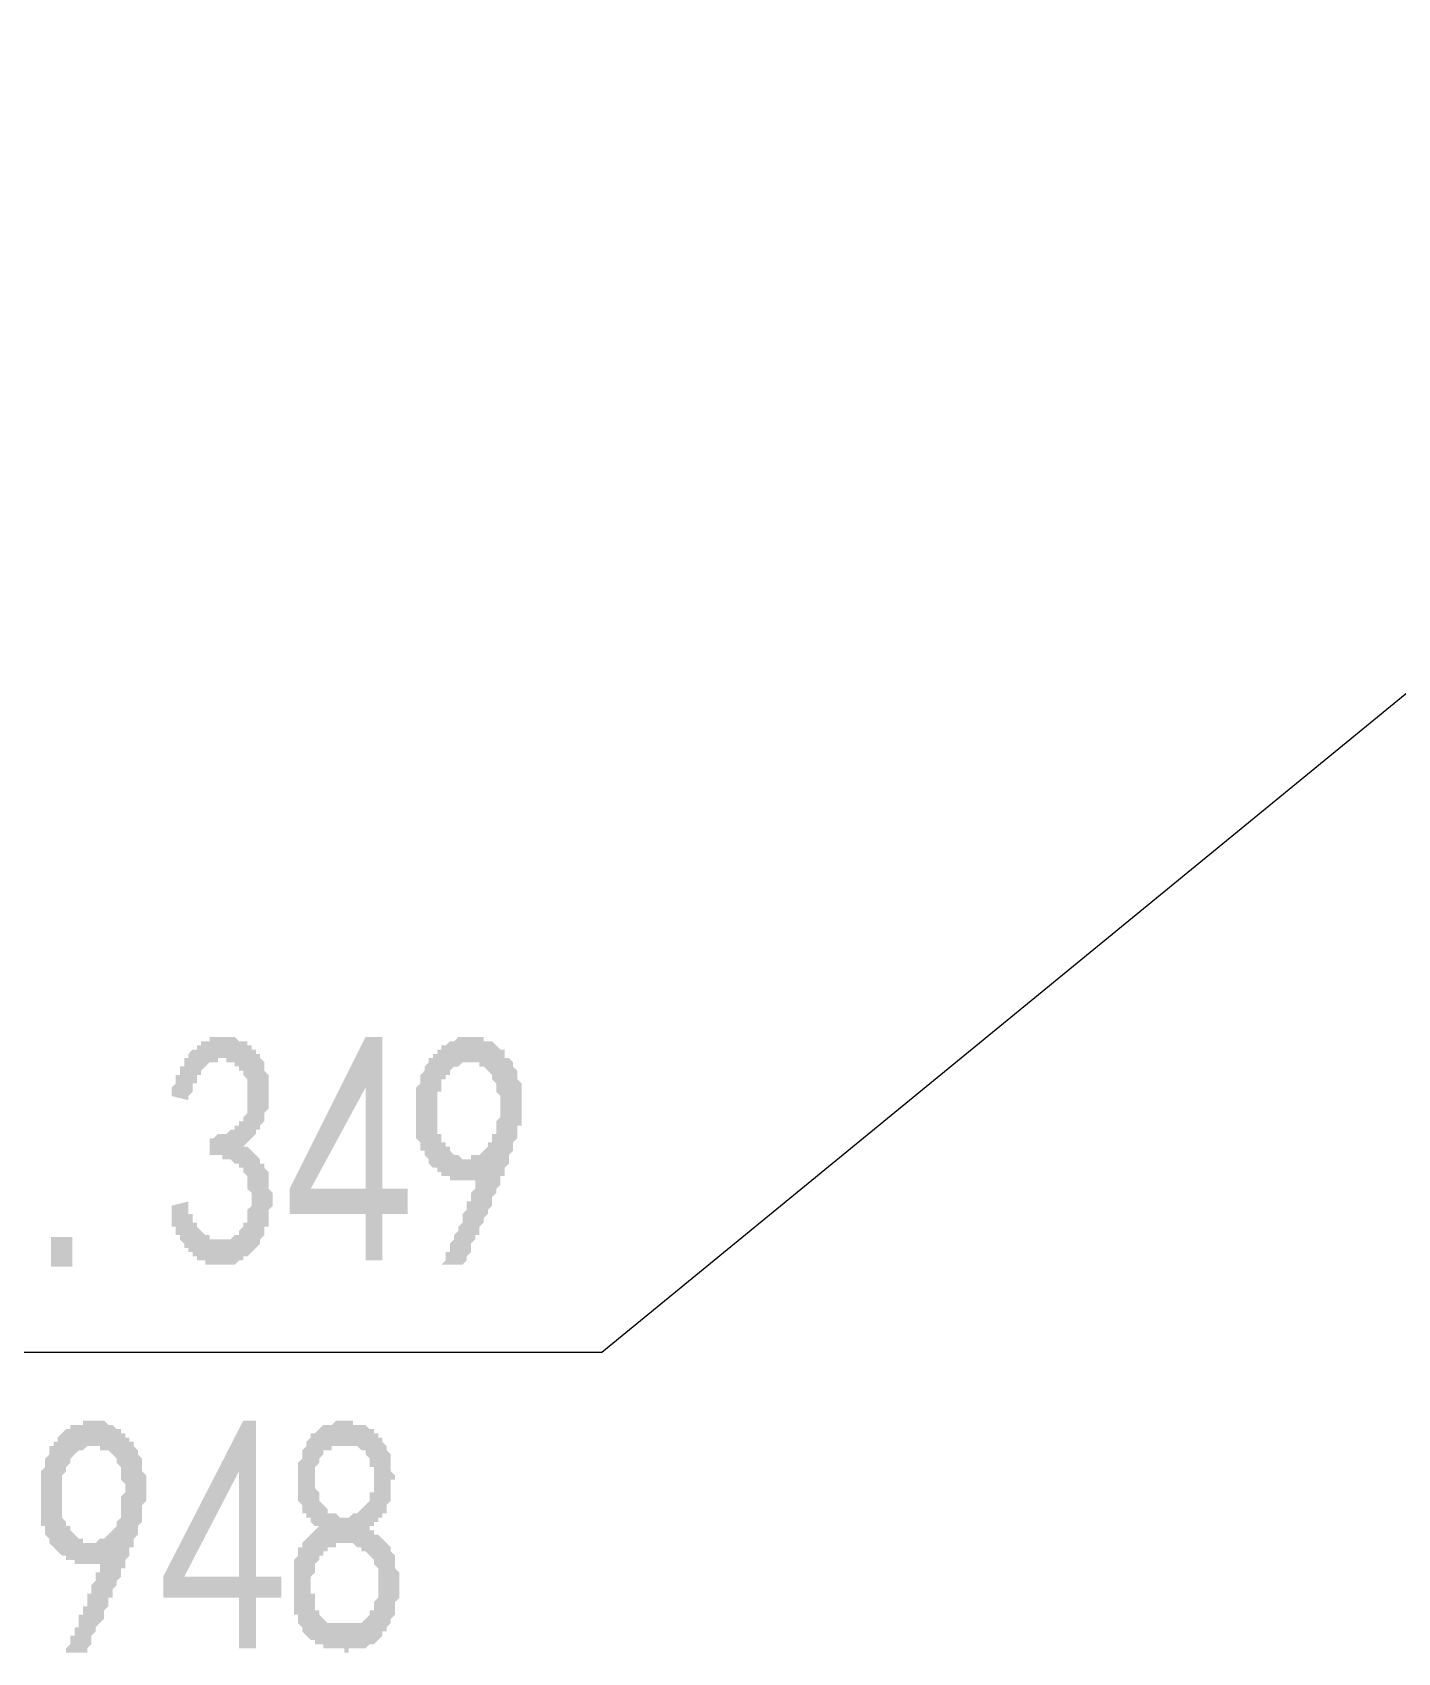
# Model space of a CAD drawing. Header units: millimetres. Extents: x 6156 to 7119, y 3162 to 3647.
# Drawn here: x 6932.96 to 6953.52, y 3474.45 to 3498.85 of the extents above; entities that cross this region are included whole.
import ezdxf

# ---------------------------------------------------------------- set-up
doc = ezdxf.new("R2010")
doc.units = ezdxf.units.MM
doc.layers.add('图层1', color=7, linetype='Continuous')

msp = doc.modelspace()

# ---------------------------------------------------------------- hatches: boundary and pattern name
at = {"layer": '图层1', "transparency": 33554559}
msp.add_hatch(color=256, dxfattribs=at).paths.add_polyline_path([(6935.056, 3481.176), (6935.31, 3481.24), (6935.31, 3481.176), (6935.31, 3481.113), (6935.31, 3481.049), (6935.373, 3481.049), (6935.373, 3480.986), (6935.373, 3480.922), (6935.437, 3480.922), (6935.437, 3480.859), (6935.437, 3480.859), (6935.5, 3480.795), (6935.5, 3480.795), (6935.564, 3480.732), (6935.564, 3480.732), (6935.627, 3480.732), (6935.627, 3480.668), (6935.691, 3480.668), (6935.691, 3480.668), (6935.754, 3480.668), (6935.754, 3480.668), (6935.818, 3480.668), (6935.818, 3480.668), (6935.881, 3480.668), (6935.881, 3480.668), (6935.944, 3480.668), (6935.944, 3480.668), (6936.008, 3480.732), (6936.008, 3480.732), (6936.071, 3480.732), (6936.071, 3480.795), (6936.135, 3480.859), (6936.135, 3480.859), (6936.135, 3480.859), (6936.135, 3480.922), (6936.198, 3480.922), (6936.198, 3480.986), (6936.198, 3481.049), (6936.198, 3481.113), (6936.198, 3481.113), (6936.262, 3481.176), (6936.262, 3481.24), (6936.262, 3481.303), (6936.262, 3481.303), (6936.262, 3481.367), (6936.262, 3481.367), (6936.198, 3481.43), (6936.198, 3481.494), (6936.198, 3481.557), (6936.198, 3481.557), (6936.198, 3481.621), (6936.135, 3481.684), (6936.135, 3481.684), (6936.135, 3481.748), (6936.071, 3481.748), (6936.071, 3481.748), (6936.071, 3481.811), (6936.008, 3481.811), (6936.008, 3481.811), (6935.944, 3481.875), (6935.944, 3481.875), (6935.881, 3481.875), (6935.818, 3481.875), (6935.818, 3481.938), (6935.754, 3481.938), (6935.754, 3481.938), (6935.691, 3481.938), (6935.627, 3481.938), (6935.627, 3482.192), (6935.691, 3482.192), (6935.691, 3482.192), (6935.754, 3482.256), (6935.818, 3482.256), (6935.818, 3482.256), (6935.881, 3482.256), (6935.944, 3482.319), (6935.944, 3482.319), (6936.008, 3482.319), (6936.008, 3482.319), (6936.008, 3482.383), (6936.071, 3482.383), (6936.071, 3482.446), (6936.071, 3482.446), (6936.135, 3482.446), (6936.135, 3482.51), (6936.135, 3482.51), (6936.198, 3482.573), (6936.198, 3482.637), (6936.198, 3482.637), (6936.198, 3482.7), (6936.198, 3482.764), (6936.198, 3482.827), (6936.198, 3482.891), (6936.198, 3482.891), (6936.198, 3482.954), (6936.198, 3483.018), (6936.198, 3483.018), (6936.198, 3483.081), (6936.135, 3483.145), (6936.135, 3483.145), (6936.135, 3483.208), (6936.071, 3483.208), (6936.071, 3483.272), (6936.008, 3483.272), (6936.008, 3483.335), (6936.008, 3483.335), (6935.944, 3483.335), (6935.881, 3483.335), (6935.881, 3483.399), (6935.818, 3483.399), (6935.818, 3483.399), (6935.754, 3483.399), (6935.754, 3483.335), (6935.691, 3483.335), (6935.691, 3483.335), (6935.627, 3483.335), (6935.627, 3483.335), (6935.564, 3483.272), (6935.564, 3483.272), (6935.564, 3483.272), (6935.5, 3483.208), (6935.5, 3483.208), (6935.5, 3483.145), (6935.437, 3483.145), (6935.437, 3483.081), (6935.437, 3483.018), (6935.373, 3483.018), (6935.373, 3482.954), (6935.373, 3482.891), (6935.31, 3482.827), (6935.31, 3482.764), (6935.056, 3482.827), (6935.056, 3482.891), (6935.056, 3482.954), (6935.119, 3483.018), (6935.119, 3483.018), (6935.119, 3483.081), (6935.119, 3483.145), (6935.183, 3483.145), (6935.183, 3483.208), (6935.183, 3483.272), (6935.246, 3483.272), (6935.246, 3483.335), (6935.246, 3483.399), (6935.31, 3483.399), (6935.31, 3483.399), (6935.31, 3483.462), (6935.373, 3483.526), (6935.373, 3483.526), (6935.437, 3483.526), (6935.437, 3483.589), (6935.5, 3483.589), (6935.5, 3483.653), (6935.564, 3483.653), (6935.564, 3483.653), (6935.627, 3483.653), (6935.627, 3483.716), (6935.691, 3483.716), (6935.691, 3483.716), (6935.754, 3483.716), (6935.818, 3483.716), (6935.818, 3483.716), (6935.881, 3483.716), (6935.944, 3483.716), (6935.944, 3483.716), (6936.008, 3483.716), (6936.008, 3483.716), (6936.071, 3483.653), (6936.071, 3483.653), (6936.135, 3483.653), (6936.135, 3483.653), (6936.198, 3483.653), (6936.198, 3483.589), (6936.262, 3483.589), (6936.262, 3483.526), (6936.325, 3483.526), (6936.325, 3483.462), (6936.389, 3483.462), (6936.389, 3483.399), (6936.389, 3483.399), (6936.452, 3483.335), (6936.452, 3483.272), (6936.452, 3483.208), (6936.452, 3483.208), (6936.452, 3483.208), (6936.516, 3483.145), (6936.516, 3483.081), (6936.516, 3483.018), (6936.516, 3483.018), (6936.516, 3482.954), (6936.516, 3482.891), (6936.516, 3482.827), (6936.516, 3482.827), (6936.516, 3482.764), (6936.516, 3482.7), (6936.516, 3482.637), (6936.516, 3482.637), (6936.452, 3482.573), (6936.452, 3482.573), (6936.452, 3482.51), (6936.452, 3482.51), (6936.452, 3482.446), (6936.389, 3482.383), (6936.389, 3482.383), (6936.389, 3482.319), (6936.325, 3482.319), (6936.325, 3482.256), (6936.262, 3482.192), (6936.262, 3482.192), (6936.198, 3482.129), (6936.198, 3482.129), (6936.135, 3482.065), (6936.198, 3482.065), (6936.198, 3482.065), (6936.262, 3482.002), (6936.262, 3482.002), (6936.325, 3481.938), (6936.325, 3481.938), (6936.389, 3481.875), (6936.389, 3481.875), (6936.389, 3481.811), (6936.452, 3481.811), (6936.452, 3481.748), (6936.452, 3481.748), (6936.516, 3481.684), (6936.516, 3481.684), (6936.516, 3481.621), (6936.516, 3481.557), (6936.516, 3481.557), (6936.516, 3481.494), (6936.516, 3481.43), (6936.579, 3481.367), (6936.579, 3481.303), (6936.579, 3481.303), (6936.579, 3481.24), (6936.579, 3481.176), (6936.516, 3481.113), (6936.516, 3481.049), (6936.516, 3481.049), (6936.516, 3480.986), (6936.516, 3480.922), (6936.516, 3480.859), (6936.452, 3480.859), (6936.452, 3480.795), (6936.452, 3480.732), (6936.452, 3480.732), (6936.389, 3480.668), (6936.389, 3480.668), (6936.389, 3480.605), (6936.325, 3480.541), (6936.325, 3480.541), (6936.262, 3480.478), (6936.262, 3480.478), (6936.262, 3480.478), (6936.198, 3480.414), (6936.198, 3480.414), (6936.135, 3480.414), (6936.135, 3480.351), (6936.071, 3480.351), (6936.071, 3480.351), (6936.008, 3480.287), (6936.008, 3480.287), (6935.944, 3480.287), (6935.944, 3480.287), (6935.881, 3480.287), (6935.818, 3480.287), (6935.818, 3480.287), (6935.754, 3480.287), (6935.754, 3480.287), (6935.691, 3480.287), (6935.691, 3480.287), (6935.627, 3480.287), (6935.564, 3480.287), (6935.564, 3480.351), (6935.5, 3480.351), (6935.5, 3480.351), (6935.437, 3480.351), (6935.437, 3480.414), (6935.373, 3480.414), (6935.373, 3480.478), (6935.31, 3480.478), (6935.31, 3480.478), (6935.31, 3480.541), (6935.246, 3480.541), (6935.246, 3480.605), (6935.246, 3480.605), (6935.183, 3480.668), (6935.183, 3480.668), (6935.183, 3480.732), (6935.119, 3480.732), (6935.119, 3480.795), (6935.119, 3480.859), (6935.056, 3480.859), (6935.056, 3480.922), (6935.056, 3480.986), (6935.056, 3481.049), (6935.056, 3481.113), (6935.056, 3481.176), (6935.056, 3481.176)])
h = msp.add_hatch(color=256, dxfattribs=at)
h.paths.add_polyline_path([(6937.976, 3481.049), (6936.833, 3481.049), (6936.833, 3481.43), (6937.976, 3483.716), (6938.23, 3483.716), (6938.23, 3481.43), (6938.611, 3481.43), (6938.611, 3481.049), (6938.23, 3481.049), (6938.23, 3480.351), (6937.976, 3480.351)], flags=0)
h.paths.add_polyline_path([(6937.976, 3481.43), (6937.976, 3482.954), (6937.151, 3481.43)], flags=0)
h = msp.add_hatch(color=256, dxfattribs=at)
h.paths.add_polyline_path([(6939.119, 3480.287), (6939.119, 3480.287), (6939.183, 3480.351), (6939.183, 3480.414), (6939.183, 3480.478), (6939.246, 3480.478), (6939.246, 3480.541), (6939.246, 3480.605), (6939.31, 3480.668), (6939.31, 3480.668), (6939.31, 3480.732), (6939.373, 3480.795), (6939.373, 3480.795), (6939.373, 3480.859), (6939.437, 3480.922), (6939.437, 3480.986), (6939.437, 3480.986), (6939.437, 3481.049), (6939.5, 3481.113), (6939.5, 3481.113), (6939.5, 3481.176), (6939.5, 3481.24), (6939.564, 3481.24), (6939.564, 3481.303), (6939.564, 3481.367), (6939.564, 3481.367), (6939.627, 3481.43), (6939.627, 3481.494), (6939.627, 3481.494), (6939.627, 3481.557), (6939.627, 3481.557), (6939.627, 3481.557), (6939.564, 3481.557), (6939.564, 3481.557), (6939.5, 3481.557), (6939.437, 3481.557), (6939.437, 3481.557), (6939.373, 3481.557), (6939.373, 3481.557), (6939.31, 3481.557), (6939.246, 3481.557), (6939.246, 3481.621), (6939.183, 3481.621), (6939.183, 3481.621), (6939.119, 3481.621), (6939.119, 3481.684), (6939.056, 3481.684), (6939.056, 3481.684), (6939.056, 3481.748), (6938.992, 3481.748), (6938.992, 3481.748), (6938.929, 3481.811), (6938.929, 3481.811), (6938.929, 3481.875), (6938.865, 3481.938), (6938.865, 3481.938), (6938.865, 3482.002), (6938.802, 3482.002), (6938.802, 3482.065), (6938.802, 3482.129), (6938.802, 3482.129), (6938.738, 3482.192), (6938.738, 3482.256), (6938.738, 3482.256), (6938.738, 3482.319), (6938.738, 3482.383), (6938.738, 3482.446), (6938.738, 3482.446), (6938.738, 3482.51), (6938.738, 3482.573), (6938.738, 3482.637), (6938.738, 3482.7), (6938.738, 3482.7), (6938.738, 3482.764), (6938.738, 3482.827), (6938.738, 3482.891), (6938.738, 3482.891), (6938.738, 3482.891), (6938.738, 3482.954), (6938.802, 3483.018), (6938.802, 3483.081), (6938.802, 3483.081), (6938.802, 3483.144), (6938.865, 3483.208), (6938.865, 3483.208), (6938.865, 3483.271), (6938.929, 3483.335), (6938.929, 3483.335), (6938.929, 3483.398), (6938.992, 3483.398), (6938.992, 3483.462), (6939.056, 3483.462), (6939.056, 3483.525), (6939.119, 3483.525), (6939.119, 3483.589), (6939.183, 3483.589), (6939.183, 3483.589), (6939.246, 3483.652), (6939.246, 3483.652), (6939.31, 3483.652), (6939.31, 3483.652), (6939.373, 3483.716), (6939.373, 3483.716), (6939.437, 3483.716), (6939.5, 3483.716), (6939.5, 3483.716), (6939.564, 3483.716), (6939.564, 3483.716), (6939.627, 3483.716), (6939.627, 3483.716), (6939.691, 3483.716), (6939.691, 3483.716), (6939.754, 3483.716), (6939.754, 3483.652), (6939.818, 3483.652), (6939.881, 3483.652), (6939.881, 3483.652), (6939.945, 3483.589), (6939.945, 3483.589), (6940.008, 3483.525), (6940.008, 3483.525), (6940.072, 3483.525), (6940.072, 3483.462), (6940.072, 3483.398), (6940.135, 3483.398), (6940.135, 3483.398), (6940.199, 3483.335), (6940.199, 3483.271), (6940.199, 3483.271), (6940.262, 3483.208), (6940.262, 3483.144), (6940.262, 3483.144), (6940.262, 3483.081), (6940.262, 3483.081), (6940.326, 3483.018), (6940.326, 3482.954), (6940.326, 3482.891), (6940.326, 3482.891), (6940.326, 3482.827), (6940.326, 3482.764), (6940.326, 3482.7), (6940.326, 3482.637), (6940.326, 3482.637), (6940.326, 3482.573), (6940.326, 3482.51), (6940.326, 3482.51), (6940.326, 3482.446), (6940.326, 3482.383), (6940.262, 3482.383), (6940.262, 3482.319), (6940.262, 3482.256), (6940.262, 3482.192), (6940.262, 3482.192), (6940.199, 3482.129), (6940.199, 3482.065), (6940.199, 3482.002), (6940.199, 3482.002), (6940.135, 3481.938), (6940.135, 3481.938), (6940.135, 3481.875), (6940.135, 3481.875), (6940.135, 3481.875), (6940.135, 3481.811), (6940.135, 3481.811), (6940.072, 3481.748), (6940.072, 3481.748), (6940.072, 3481.684), (6940.072, 3481.684), (6940.072, 3481.621), (6940.008, 3481.621), (6940.008, 3481.557), (6940.008, 3481.557), (6940.008, 3481.494), (6939.945, 3481.43), (6939.945, 3481.43), (6939.945, 3481.367), (6939.881, 3481.303), (6939.881, 3481.303), (6939.881, 3481.24), (6939.881, 3481.176), (6939.818, 3481.113), (6939.818, 3481.113), (6939.818, 3481.049), (6939.754, 3480.986), (6939.754, 3480.922), (6939.691, 3480.859), (6939.691, 3480.795), (6939.691, 3480.732), (6939.627, 3480.732), (6939.627, 3480.668), (6939.564, 3480.605), (6939.564, 3480.541), (6939.564, 3480.478), (6939.5, 3480.414), (6939.5, 3480.351), (6939.437, 3480.287), (6939.437, 3480.287)], flags=0)
h.paths.add_polyline_path([(6939.056, 3482.446), (6939.056, 3482.383), (6939.056, 3482.383), (6939.056, 3482.319), (6939.056, 3482.256), (6939.119, 3482.256), (6939.119, 3482.192), (6939.119, 3482.129), (6939.183, 3482.129), (6939.183, 3482.065), (6939.246, 3482.065), (6939.246, 3482.002), (6939.246, 3482.002), (6939.31, 3481.938), (6939.31, 3481.938), (6939.373, 3481.938), (6939.437, 3481.875), (6939.437, 3481.875), (6939.5, 3481.875), (6939.5, 3481.875), (6939.5, 3481.875), (6939.564, 3481.875), (6939.564, 3481.938), (6939.627, 3481.938), (6939.691, 3481.938), (6939.691, 3481.938), (6939.754, 3482.002), (6939.754, 3482.002), (6939.754, 3482.002), (6939.818, 3482.065), (6939.818, 3482.065), (6939.818, 3482.129), (6939.881, 3482.129), (6939.881, 3482.192), (6939.881, 3482.256), (6939.945, 3482.256), (6939.945, 3482.319), (6939.945, 3482.319), (6939.945, 3482.383), (6939.945, 3482.446), (6940.008, 3482.51), (6940.008, 3482.573), (6940.008, 3482.637), (6940.008, 3482.637), (6940.008, 3482.7), (6940.008, 3482.764), (6940.008, 3482.827), (6940.008, 3482.827), (6940.008, 3482.827), (6939.945, 3482.891), (6939.945, 3482.954), (6939.945, 3483.018), (6939.945, 3483.018), (6939.881, 3483.081), (6939.881, 3483.144), (6939.881, 3483.144), (6939.818, 3483.208), (6939.818, 3483.208), (6939.818, 3483.208), (6939.754, 3483.271), (6939.754, 3483.271), (6939.691, 3483.271), (6939.691, 3483.335), (6939.627, 3483.335), (6939.627, 3483.335), (6939.564, 3483.335), (6939.564, 3483.335), (6939.5, 3483.335), (6939.5, 3483.335), (6939.437, 3483.335), (6939.437, 3483.335), (6939.373, 3483.271), (6939.31, 3483.271), (6939.31, 3483.271), (6939.31, 3483.271), (6939.246, 3483.208), (6939.246, 3483.208), (6939.246, 3483.144), (6939.183, 3483.144), (6939.183, 3483.081), (6939.119, 3483.081), (6939.119, 3483.018), (6939.119, 3482.954), (6939.119, 3482.954), (6939.119, 3482.891), (6939.056, 3482.891), (6939.056, 3482.827), (6939.056, 3482.764), (6939.056, 3482.7), (6939.056, 3482.7), (6939.056, 3482.637), (6939.056, 3482.573), (6939.056, 3482.51), (6939.056, 3482.446), (6939.056, 3482.446)], flags=0)
h = msp.add_hatch(color=256, dxfattribs=at)
h.paths.add_polyline_path([(6933.468, 3474.445), (6933.468, 3474.509), (6933.532, 3474.572), (6933.532, 3474.636), (6933.532, 3474.699), (6933.595, 3474.699), (6933.595, 3474.763), (6933.595, 3474.826), (6933.659, 3474.826), (6933.659, 3474.89), (6933.659, 3474.953), (6933.659, 3475.017), (6933.722, 3475.017), (6933.722, 3475.08), (6933.722, 3475.144), (6933.786, 3475.144), (6933.786, 3475.207), (6933.786, 3475.271), (6933.786, 3475.334), (6933.849, 3475.334), (6933.849, 3475.398), (6933.849, 3475.461), (6933.849, 3475.461), (6933.913, 3475.525), (6933.913, 3475.588), (6933.913, 3475.588), (6933.913, 3475.652), (6933.976, 3475.652), (6933.976, 3475.715), (6933.976, 3475.779), (6933.976, 3475.779), (6933.976, 3475.779), (6933.913, 3475.779), (6933.849, 3475.779), (6933.849, 3475.779), (6933.786, 3475.779), (6933.722, 3475.779), (6933.722, 3475.779), (6933.659, 3475.779), (6933.659, 3475.779), (6933.595, 3475.779), (6933.595, 3475.842), (6933.532, 3475.842), (6933.532, 3475.842), (6933.468, 3475.842), (6933.468, 3475.906), (6933.405, 3475.906), (6933.405, 3475.906), (6933.405, 3475.906), (6933.341, 3475.969), (6933.341, 3475.969), (6933.278, 3476.033), (6933.278, 3476.033), (6933.214, 3476.096), (6933.214, 3476.096), (6933.214, 3476.16), (6933.151, 3476.223), (6933.151, 3476.223), (6933.151, 3476.287), (6933.151, 3476.35), (6933.087, 3476.35), (6933.087, 3476.414), (6933.087, 3476.477), (6933.087, 3476.477), (6933.087, 3476.541), (6933.087, 3476.604), (6933.087, 3476.668), (6933.087, 3476.668), (6933.087, 3476.731), (6933.087, 3476.795), (6933.087, 3476.858), (6933.087, 3476.922), (6933.087, 3476.922), (6933.087, 3476.985), (6933.087, 3477.049), (6933.087, 3477.049), (6933.087, 3477.112), (6933.087, 3477.112), (6933.087, 3477.176), (6933.151, 3477.239), (6933.151, 3477.303), (6933.151, 3477.303), (6933.151, 3477.366), (6933.214, 3477.43), (6933.214, 3477.43), (6933.214, 3477.493), (6933.214, 3477.557), (6933.278, 3477.557), (6933.278, 3477.62), (6933.341, 3477.62), (6933.341, 3477.684), (6933.341, 3477.684), (6933.405, 3477.747), (6933.405, 3477.747), (6933.468, 3477.811), (6933.468, 3477.811), (6933.532, 3477.811), (6933.532, 3477.874), (6933.595, 3477.874), (6933.595, 3477.874), (6933.659, 3477.874), (6933.722, 3477.874), (6933.722, 3477.938), (6933.786, 3477.938), (6933.786, 3477.938), (6933.849, 3477.938), (6933.849, 3477.938), (6933.913, 3477.938), (6933.913, 3477.938), (6933.976, 3477.938), (6934.04, 3477.938), (6934.04, 3477.938), (6934.103, 3477.874), (6934.103, 3477.874), (6934.167, 3477.874), (6934.167, 3477.874), (6934.23, 3477.811), (6934.23, 3477.811), (6934.294, 3477.811), (6934.294, 3477.747), (6934.357, 3477.747), (6934.357, 3477.684), (6934.421, 3477.684), (6934.421, 3477.62), (6934.484, 3477.62), (6934.484, 3477.557), (6934.484, 3477.557), (6934.548, 3477.493), (6934.548, 3477.43), (6934.548, 3477.43), (6934.611, 3477.366), (6934.611, 3477.366), (6934.611, 3477.303), (6934.611, 3477.239), (6934.611, 3477.239), (6934.611, 3477.176), (6934.675, 3477.112), (6934.675, 3477.112), (6934.675, 3477.049), (6934.675, 3476.985), (6934.675, 3476.922), (6934.675, 3476.858), (6934.675, 3476.858), (6934.675, 3476.795), (6934.675, 3476.731), (6934.675, 3476.731), (6934.611, 3476.668), (6934.611, 3476.604), (6934.611, 3476.604), (6934.611, 3476.541), (6934.611, 3476.477), (6934.611, 3476.414), (6934.548, 3476.35), (6934.548, 3476.35), (6934.548, 3476.287), (6934.548, 3476.223), (6934.484, 3476.16), (6934.484, 3476.16), (6934.484, 3476.16), (6934.484, 3476.096), (6934.484, 3476.096), (6934.484, 3476.096), (6934.484, 3476.033), (6934.421, 3476.033), (6934.421, 3475.969), (6934.421, 3475.969), (6934.421, 3475.906), (6934.421, 3475.906), (6934.357, 3475.842), (6934.357, 3475.842), (6934.357, 3475.779), (6934.357, 3475.715), (6934.294, 3475.715), (6934.294, 3475.652), (6934.294, 3475.588), (6934.294, 3475.588), (6934.23, 3475.525), (6934.23, 3475.461), (6934.23, 3475.461), (6934.167, 3475.398), (6934.167, 3475.334), (6934.167, 3475.271), (6934.103, 3475.271), (6934.103, 3475.207), (6934.103, 3475.144), (6934.04, 3475.08), (6934.04, 3475.017), (6934.04, 3474.953), (6933.976, 3474.89), (6933.976, 3474.89), (6933.913, 3474.826), (6933.913, 3474.763), (6933.849, 3474.699), (6933.849, 3474.636), (6933.849, 3474.572), (6933.786, 3474.509), (6933.786, 3474.445)], flags=0)
h.paths.add_polyline_path([(6933.405, 3476.668), (6933.405, 3476.604), (6933.405, 3476.604), (6933.405, 3476.541), (6933.405, 3476.477), (6933.468, 3476.414), (6933.468, 3476.414), (6933.468, 3476.35), (6933.532, 3476.35), (6933.532, 3476.287), (6933.532, 3476.287), (6933.595, 3476.223), (6933.595, 3476.223), (6933.659, 3476.16), (6933.659, 3476.16), (6933.722, 3476.16), (6933.722, 3476.096), (6933.786, 3476.096), (6933.786, 3476.096), (6933.849, 3476.096), (6933.849, 3476.096), (6933.913, 3476.096), (6933.913, 3476.096), (6933.976, 3476.16), (6933.976, 3476.16), (6934.04, 3476.16), (6934.04, 3476.16), (6934.103, 3476.223), (6934.103, 3476.223), (6934.103, 3476.223), (6934.167, 3476.287), (6934.167, 3476.287), (6934.23, 3476.35), (6934.23, 3476.414), (6934.23, 3476.414), (6934.294, 3476.477), (6934.294, 3476.541), (6934.294, 3476.541), (6934.294, 3476.604), (6934.294, 3476.668), (6934.294, 3476.731), (6934.294, 3476.795), (6934.357, 3476.858), (6934.357, 3476.858), (6934.357, 3476.922), (6934.357, 3476.985), (6934.357, 3476.985), (6934.294, 3477.049), (6934.294, 3477.049), (6934.294, 3477.112), (6934.294, 3477.176), (6934.294, 3477.239), (6934.294, 3477.239), (6934.23, 3477.303), (6934.23, 3477.303), (6934.23, 3477.366), (6934.167, 3477.43), (6934.167, 3477.43), (6934.167, 3477.43), (6934.103, 3477.493), (6934.103, 3477.493), (6934.04, 3477.493), (6933.976, 3477.493), (6933.976, 3477.557), (6933.913, 3477.557), (6933.913, 3477.557), (6933.913, 3477.557), (6933.849, 3477.557), (6933.849, 3477.557), (6933.786, 3477.557), (6933.786, 3477.557), (6933.722, 3477.493), (6933.659, 3477.493), (6933.659, 3477.493), (6933.659, 3477.493), (6933.595, 3477.43), (6933.595, 3477.43), (6933.532, 3477.366), (6933.532, 3477.366), (6933.532, 3477.303), (6933.468, 3477.239), (6933.468, 3477.239), (6933.468, 3477.176), (6933.468, 3477.176), (6933.405, 3477.112), (6933.405, 3477.049), (6933.405, 3477.049), (6933.405, 3476.985), (6933.405, 3476.922), (6933.405, 3476.858), (6933.405, 3476.858), (6933.405, 3476.795), (6933.405, 3476.731), (6933.405, 3476.668), (6933.405, 3476.668)], flags=0)
h = msp.add_hatch(color=256, dxfattribs=at)
h.paths.add_polyline_path([(6936.071, 3475.271), (6934.929, 3475.271), (6934.929, 3475.588), (6936.135, 3477.938), (6936.325, 3477.938), (6936.325, 3475.588), (6936.706, 3475.588), (6936.706, 3475.271), (6936.325, 3475.271), (6936.325, 3474.509), (6936.071, 3474.509)], flags=0)
h.paths.add_polyline_path([(6936.071, 3475.588), (6936.071, 3477.176), (6935.246, 3475.588)], flags=0)
h = msp.add_hatch(color=256, dxfattribs=at)
h.paths.add_polyline_path([(6936.897, 3475.525), (6936.897, 3475.525), (6936.897, 3475.588), (6936.897, 3475.652), (6936.897, 3475.715), (6936.897, 3475.715), (6936.897, 3475.779), (6936.897, 3475.842), (6936.96, 3475.906), (6936.96, 3475.906), (6936.96, 3475.969), (6936.96, 3476.033), (6937.024, 3476.033), (6937.024, 3476.096), (6937.024, 3476.096), (6937.087, 3476.16), (6937.087, 3476.16), (6937.151, 3476.223), (6937.151, 3476.223), (6937.214, 3476.287), (6937.214, 3476.287), (6937.278, 3476.35), (6937.214, 3476.35), (6937.151, 3476.414), (6937.151, 3476.414), (6937.151, 3476.477), (6937.087, 3476.477), (6937.087, 3476.541), (6937.024, 3476.541), (6937.024, 3476.604), (6937.024, 3476.604), (6937.024, 3476.668), (6937.024, 3476.668), (6936.96, 3476.731), (6936.96, 3476.795), (6936.96, 3476.795), (6936.96, 3476.858), (6936.96, 3476.922), (6936.96, 3476.985), (6936.96, 3476.985), (6936.96, 3477.049), (6936.96, 3477.112), (6936.96, 3477.176), (6936.96, 3477.239), (6936.96, 3477.239), (6936.96, 3477.303), (6937.024, 3477.366), (6937.024, 3477.366), (6937.024, 3477.43), (6937.024, 3477.493), (6937.024, 3477.493), (6937.087, 3477.557), (6937.087, 3477.62), (6937.087, 3477.62), (6937.151, 3477.684), (6937.151, 3477.684), (6937.151, 3477.747), (6937.214, 3477.747), (6937.214, 3477.747), (6937.278, 3477.811), (6937.278, 3477.811), (6937.341, 3477.874), (6937.341, 3477.874), (6937.405, 3477.874), (6937.405, 3477.874), (6937.468, 3477.874), (6937.468, 3477.874), (6937.532, 3477.938), (6937.595, 3477.938), (6937.595, 3477.938), (6937.659, 3477.938), (6937.659, 3477.938), (6937.722, 3477.938), (6937.722, 3477.938), (6937.786, 3477.938), (6937.786, 3477.874), (6937.849, 3477.874), (6937.849, 3477.874), (6937.913, 3477.874), (6937.913, 3477.874), (6937.976, 3477.874), (6937.976, 3477.874), (6938.04, 3477.811), (6938.04, 3477.811), (6938.103, 3477.811), (6938.103, 3477.747), (6938.167, 3477.747), (6938.167, 3477.747), (6938.167, 3477.684), (6938.23, 3477.684), (6938.23, 3477.62), (6938.294, 3477.557), (6938.294, 3477.557), (6938.294, 3477.493), (6938.357, 3477.43), (6938.357, 3477.43), (6938.357, 3477.366), (6938.357, 3477.366), (6938.357, 3477.303), (6938.357, 3477.239), (6938.357, 3477.239), (6938.357, 3477.176), (6938.421, 3477.112), (6938.421, 3477.049), (6938.357, 3477.049), (6938.357, 3476.985), (6938.357, 3476.922), (6938.357, 3476.858), (6938.357, 3476.795), (6938.357, 3476.795), (6938.357, 3476.731), (6938.357, 3476.731), (6938.294, 3476.668), (6938.294, 3476.604), (6938.294, 3476.604), (6938.294, 3476.541), (6938.23, 3476.541), (6938.23, 3476.477), (6938.167, 3476.477), (6938.167, 3476.414), (6938.103, 3476.414), (6938.103, 3476.35), (6938.04, 3476.35), (6938.04, 3476.287), (6937.976, 3476.287), (6938.04, 3476.287), (6938.103, 3476.287), (6938.103, 3476.223), (6938.167, 3476.223), (6938.167, 3476.223), (6938.23, 3476.16), (6938.23, 3476.16), (6938.294, 3476.096), (6938.294, 3476.096), (6938.357, 3476.033), (6938.357, 3476.033), (6938.357, 3476.033), (6938.357, 3475.969), (6938.421, 3475.906), (6938.421, 3475.906), (6938.421, 3475.842), (6938.421, 3475.779), (6938.421, 3475.715), (6938.421, 3475.715), (6938.484, 3475.652), (6938.484, 3475.588), (6938.484, 3475.525), (6938.484, 3475.525), (6938.484, 3475.461), (6938.484, 3475.398), (6938.484, 3475.334), (6938.484, 3475.271), (6938.421, 3475.207), (6938.421, 3475.207), (6938.421, 3475.144), (6938.421, 3475.08), (6938.421, 3475.08), (6938.421, 3475.017), (6938.357, 3474.953), (6938.357, 3474.953), (6938.357, 3474.89), (6938.294, 3474.826), (6938.294, 3474.826), (6938.294, 3474.763), (6938.23, 3474.763), (6938.23, 3474.763), (6938.23, 3474.699), (6938.23, 3474.699), (6938.167, 3474.636), (6938.167, 3474.636), (6938.103, 3474.572), (6938.103, 3474.572), (6938.04, 3474.572), (6937.976, 3474.509), (6937.976, 3474.509), (6937.913, 3474.509), (6937.913, 3474.509), (6937.849, 3474.509), (6937.849, 3474.509), (6937.786, 3474.509), (6937.722, 3474.509), (6937.722, 3474.445), (6937.659, 3474.445), (6937.659, 3474.509), (6937.595, 3474.509), (6937.532, 3474.509), (6937.532, 3474.509), (6937.468, 3474.509), (6937.468, 3474.509), (6937.405, 3474.509), (6937.405, 3474.509), (6937.341, 3474.509), (6937.341, 3474.572), (6937.341, 3474.572), (6937.278, 3474.572), (6937.214, 3474.572), (6937.214, 3474.636), (6937.151, 3474.636), (6937.151, 3474.636), (6937.087, 3474.699), (6937.087, 3474.699), (6937.024, 3474.763), (6937.024, 3474.763), (6937.024, 3474.763), (6937.024, 3474.826), (6936.96, 3474.89), (6936.96, 3474.89), (6936.96, 3474.953), (6936.96, 3475.017), (6936.897, 3475.017), (6936.897, 3475.08), (6936.897, 3475.144), (6936.897, 3475.144), (6936.897, 3475.207), (6936.897, 3475.271), (6936.897, 3475.334), (6936.897, 3475.398), (6936.897, 3475.398), (6936.897, 3475.461), (6936.897, 3475.525)], flags=0)
h.paths.add_polyline_path([(6937.151, 3475.525), (6937.151, 3475.461), (6937.151, 3475.398), (6937.151, 3475.334), (6937.214, 3475.334), (6937.214, 3475.271), (6937.214, 3475.207), (6937.214, 3475.144), (6937.214, 3475.144), (6937.214, 3475.08), (6937.278, 3475.08), (6937.278, 3475.017), (6937.278, 3475.017), (6937.341, 3474.953), (6937.341, 3474.953), (6937.405, 3474.89), (6937.405, 3474.89), (6937.468, 3474.89), (6937.468, 3474.89), (6937.532, 3474.89), (6937.532, 3474.89), (6937.595, 3474.89), (6937.595, 3474.89), (6937.659, 3474.89), (6937.722, 3474.89), (6937.722, 3474.89), (6937.786, 3474.89), (6937.786, 3474.89), (6937.849, 3474.89), (6937.913, 3474.89), (6937.913, 3474.89), (6937.976, 3474.953), (6937.976, 3474.953), (6938.04, 3475.017), (6938.04, 3475.017), (6938.04, 3475.08), (6938.103, 3475.08), (6938.103, 3475.144), (6938.103, 3475.144), (6938.103, 3475.207), (6938.167, 3475.271), (6938.167, 3475.334), (6938.167, 3475.334), (6938.167, 3475.398), (6938.167, 3475.461), (6938.167, 3475.525), (6938.167, 3475.525), (6938.167, 3475.588), (6938.167, 3475.652), (6938.167, 3475.715), (6938.167, 3475.715), (6938.103, 3475.779), (6938.103, 3475.779), (6938.103, 3475.842), (6938.04, 3475.906), (6938.04, 3475.906), (6937.976, 3475.969), (6937.976, 3475.969), (6937.913, 3475.969), (6937.913, 3476.033), (6937.849, 3476.033), (6937.849, 3476.033), (6937.786, 3476.096), (6937.786, 3476.096), (6937.722, 3476.096), (6937.722, 3476.096), (6937.659, 3476.096), (6937.595, 3476.096), (6937.595, 3476.096), (6937.595, 3476.096), (6937.532, 3476.096), (6937.532, 3476.033), (6937.468, 3476.033), (6937.468, 3476.033), (6937.405, 3476.033), (6937.405, 3475.969), (6937.341, 3475.969), (6937.341, 3475.906), (6937.341, 3475.906), (6937.278, 3475.906), (6937.278, 3475.842), (6937.214, 3475.779), (6937.214, 3475.779), (6937.214, 3475.715), (6937.214, 3475.652), (6937.214, 3475.652), (6937.151, 3475.588), (6937.151, 3475.525), (6937.151, 3475.525)], flags=0)
h.paths.add_polyline_path([(6937.214, 3477.049), (6937.214, 3476.985), (6937.214, 3476.985), (6937.214, 3476.922), (6937.278, 3476.858), (6937.278, 3476.795), (6937.278, 3476.795), (6937.278, 3476.731), (6937.341, 3476.668), (6937.341, 3476.668), (6937.341, 3476.668), (6937.405, 3476.604), (6937.405, 3476.604), (6937.405, 3476.541), (6937.468, 3476.541), (6937.468, 3476.541), (6937.532, 3476.541), (6937.595, 3476.477), (6937.595, 3476.477), (6937.659, 3476.477), (6937.722, 3476.477), (6937.722, 3476.477), (6937.786, 3476.541), (6937.786, 3476.541), (6937.849, 3476.541), (6937.849, 3476.541), (6937.913, 3476.604), (6937.913, 3476.604), (6937.976, 3476.668), (6937.976, 3476.668), (6937.976, 3476.668), (6938.04, 3476.731), (6938.04, 3476.731), (6938.04, 3476.795), (6938.04, 3476.858), (6938.103, 3476.858), (6938.103, 3476.922), (6938.103, 3476.985), (6938.103, 3477.049), (6938.103, 3477.112), (6938.103, 3477.112), (6938.103, 3477.176), (6938.103, 3477.239), (6938.04, 3477.239), (6938.04, 3477.303), (6938.04, 3477.366), (6938.04, 3477.366), (6937.976, 3477.43), (6937.976, 3477.43), (6937.976, 3477.493), (6937.913, 3477.493), (6937.913, 3477.493), (6937.849, 3477.557), (6937.849, 3477.557), (6937.786, 3477.557), (6937.786, 3477.557), (6937.722, 3477.557), (6937.659, 3477.557), (6937.659, 3477.557), (6937.595, 3477.557), (6937.595, 3477.557), (6937.532, 3477.557), (6937.468, 3477.557), (6937.468, 3477.493), (6937.405, 3477.493), (6937.405, 3477.493), (6937.341, 3477.493), (6937.341, 3477.43), (6937.341, 3477.43), (6937.341, 3477.43), (6937.278, 3477.366), (6937.278, 3477.303), (6937.278, 3477.303), (6937.214, 3477.239), (6937.214, 3477.176), (6937.214, 3477.112), (6937.214, 3477.112), (6937.214, 3477.049)], flags=0)

# ---------------------------------------------------------------- linework, layer by layer
at = {"layer": '图层1', "lineweight": -3}
for p, q in [((6941.534, 3478.969), (6982.604, 3512.622)), ((6912.697, 3478.969), (6941.534, 3478.969))]:
    msp.add_line(p, q, dxfattribs=at)
at = {"layer": '图层1', "lineweight": -3, "transparency": 33554559}
msp.add_solid([(6933.56, 3480.259), (6933.242, 3480.259), (6933.56, 3480.703), (6933.242, 3480.703)], dxfattribs=at)

doc.saveas('drawing.dxf')
